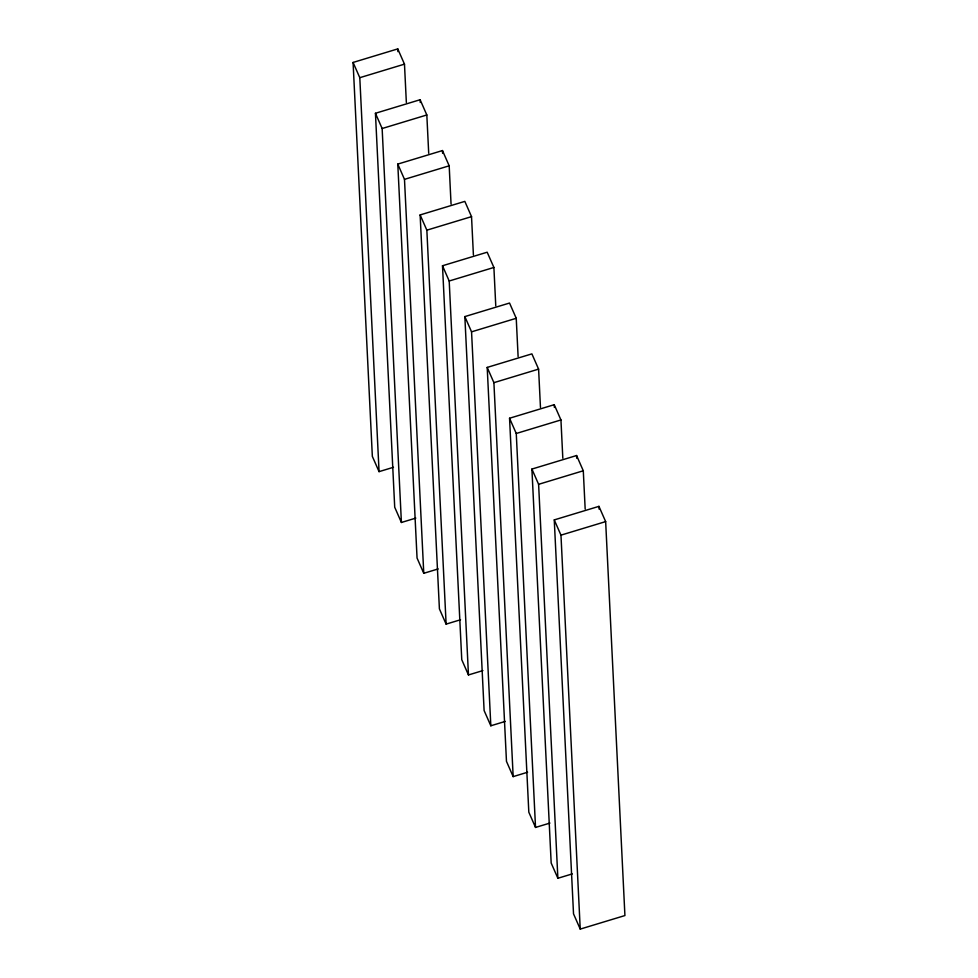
<?xml version="1.0" encoding="UTF-8"?>
<svg xmlns="http://www.w3.org/2000/svg" width="978" height="978" viewBox="0 0 978 978"><rect width="100%" height="100%" fill="white"/><g stroke="black" fill="none" stroke-linecap="round" stroke-linejoin="round"><path stroke-width="1.47" d="M393.474 467.276L379.061 471.64L372.349 456.396L353.082 62.445L397.765 48.9L404.476 64.145L406.347 102.445M379.061 471.64L359.794 77.69L404.476 64.145M415.821 518.108L401.408 522.472L394.709 507.227L375.442 113.277L420.124 99.732L426.824 114.976L428.706 153.277M401.408 522.472L382.141 128.521L426.824 114.976M438.181 568.927L423.767 573.304L417.056 558.047L397.789 164.096L442.472 150.563L449.183 165.808L451.054 204.109M423.767 573.304L404.489 179.353L449.183 165.808M460.528 619.759L446.115 624.123L439.403 608.878L420.137 214.928L464.831 201.382L471.53 216.639L473.401 254.94M446.115 624.123L426.848 230.172L471.53 216.639M482.887 670.59L468.462 674.954L461.763 659.71L442.496 265.759L487.178 252.214L493.89 267.459L495.76 305.759M468.462 674.954L449.195 281.004L493.89 267.459M505.235 721.422L490.822 725.786L484.11 710.541L464.843 316.591L509.538 303.046L516.237 318.29L518.108 356.591M490.822 725.786L471.555 331.835L516.237 318.29M527.582 772.241L513.169 776.618L506.47 761.361L487.203 367.41L531.885 353.877L538.597 369.122L540.467 407.423M513.169 776.618L493.902 382.667L538.597 369.122M549.942 823.073L535.528 827.437L528.817 812.192L509.55 418.242L554.233 404.696L560.944 419.953L562.815 458.254M535.528 827.437L516.262 433.486L560.944 419.953M572.289 873.904L557.876 878.268L551.176 863.024L531.91 469.073L576.592 455.528L583.291 470.773L585.174 509.073M557.876 878.268L538.609 484.318L583.291 470.773M554.257 519.905L598.939 506.359L605.651 521.604L624.918 915.555L580.235 929.1L573.524 913.855L554.257 519.905L560.969 535.149L580.235 929.1M560.969 535.149L605.651 521.604M353.082 62.445L359.794 77.69M375.442 113.277L382.141 128.521M397.789 164.096L404.489 179.353M420.137 214.928L426.848 230.172M442.496 265.759L449.195 281.004M464.843 316.591L471.555 331.835M487.203 367.41L493.902 382.667M509.55 418.242L516.262 433.486M531.91 469.073L538.609 484.318M598.939 506.359L599.074 509.098M576.592 455.528L576.727 458.266M554.233 404.696L554.367 407.435M442.472 150.563L442.606 153.289M420.124 99.732L420.259 102.47M397.765 48.9L397.899 51.638"/></g></svg>
